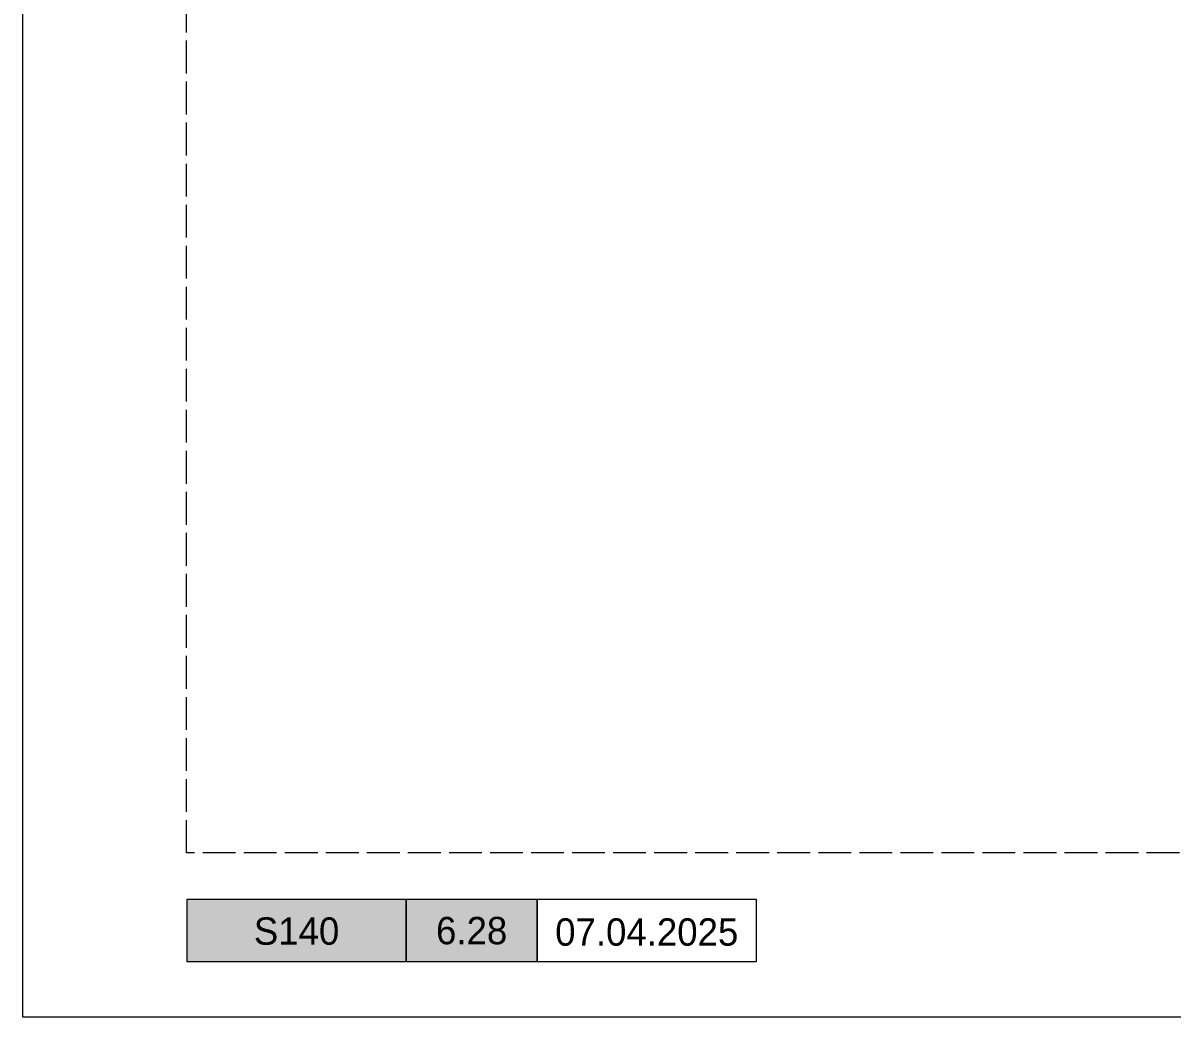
# Model space of a CAD drawing. Header units: millimetres. Extents: x -576 to 4430, y -1196 to 2690.
# Drawn here: x 1820 to 1925, y -786 to -695.1 of the extents above; entities that cross this region are included whole.
import ezdxf
from ezdxf.enums import TextEntityAlignment as Align

# ---------------------------------------------------------------- set-up
doc = ezdxf.new("R2010")
doc.units = ezdxf.units.MM
doc.header["$LTSCALE"] = 0.25
doc.header["$MEASUREMENT"] = 0
doc.linetypes.add('ACAD_ISO02W100', pattern=[15, 12, -3])
doc.layers.get('0').update_dxf_attribs({"lineweight": 5})
doc.layers.add('01_External Border', color=150, linetype='Continuous', lineweight=20)
doc.layers.add('01_Text', color=40, linetype='Continuous', lineweight=25)
doc.layers.add('01_Fill Border Grey', color=7, linetype='Continuous', true_color=0x555655)
doc.layers.add('01_Text [White]', color=7, linetype='Continuous', lineweight=25, true_color=0xffffff)
doc.layers.add('02_Block Frame', color=7, linetype='Continuous', lineweight=5, true_color=0xe2001a, plot=False)
doc.styles.add('ALUK Main&Secondary Titles', font='GOTHIC.TTF')
doc.styles.add('Aluk Text', font='GOTHIC.TTF')

# ---------------------------------------------------------------- blocks, each defined once
blk = doc.blocks.new('serie_')
at = {"layer": '01_Text [White]', "color": 7, "true_color": 0xffffff, "insert": (10, -2.87), "char_height": 2.5, "attachment_point": 5, "style": 'ALUK Main&Secondary Titles'}
blk.add_mtext_dynamic_manual_height_columns('S140', width=20, gutter_width=12.5, heights=[0], dxfattribs=at)
blk = doc.blocks.new('PAGE pari')
at = {"layer": '02_Block Frame'}
blk.add_lwpolyline([(0, 0), (0, 297), (210, 297), (210, 0)], close=True, dxfattribs=at)
at = {"layer": '02_Block Frame', "linetype": 'ACAD_ISO02W100'}
blk.add_lwpolyline([(14.93, 15), (14.93, 282), (191.93, 282), (191.93, 15)], close=True, dxfattribs=at)

msp = doc.modelspace()

# ---------------------------------------------------------------- hatches: boundary and pattern name
at = {"layer": '01_Fill Border Grey', "ltscale": 0.25}
h = msp.add_hatch(color=256, dxfattribs=at)
h.dxf.hatch_style = 1
h.paths.add_polyline_path([(1867.001, -780.967), (1835.001, -780.967), (1835.001, -775.222), (1867.001, -775.222)])

# ---------------------------------------------------------------- linework, layer by layer
at = {"layer": '01_External Border'}
for points in [[(1855.001, -780.967), (1835.001, -780.967), (1835.001, -775.222), (1855.001, -775.222)], [(1867.001, -780.967), (1855.001, -780.967), (1855.001, -775.222), (1867.001, -775.222)], [(1887.001, -780.967), (1867.001, -780.967), (1867.001, -775.222), (1887.001, -775.222)]]:
    msp.add_lwpolyline(points, close=True, dxfattribs=at)

# ---------------------------------------------------------------- block references
msp.add_blockref('PAGE pari', (1820, -786))
at = {"layer": '01_Text [White]', "color": 7, "true_color": 0xffffff}
msp.add_blockref('serie_', (1835.001, -775.29), dxfattribs=at)

# ---------------------------------------------------------------- texts
at = {"layer": '01_Text', "style": 'ALUK Main&Secondary Titles'}
msp.add_attdef('07.04.2025', text='', height=2.5, dxfattribs=at).set_placement((1877.001, -778.229), align=Align.MIDDLE)
at = {"layer": '01_Text [White]', "color": 7, "ltscale": 0.25, "true_color": 0xffffff, "style": 'Aluk Text'}
msp.add_attdef('6.28', text='', height=2.5, dxfattribs=at).set_placement((1861.001, -778.097), align=Align.MIDDLE)

doc.saveas('drawing.dxf')
